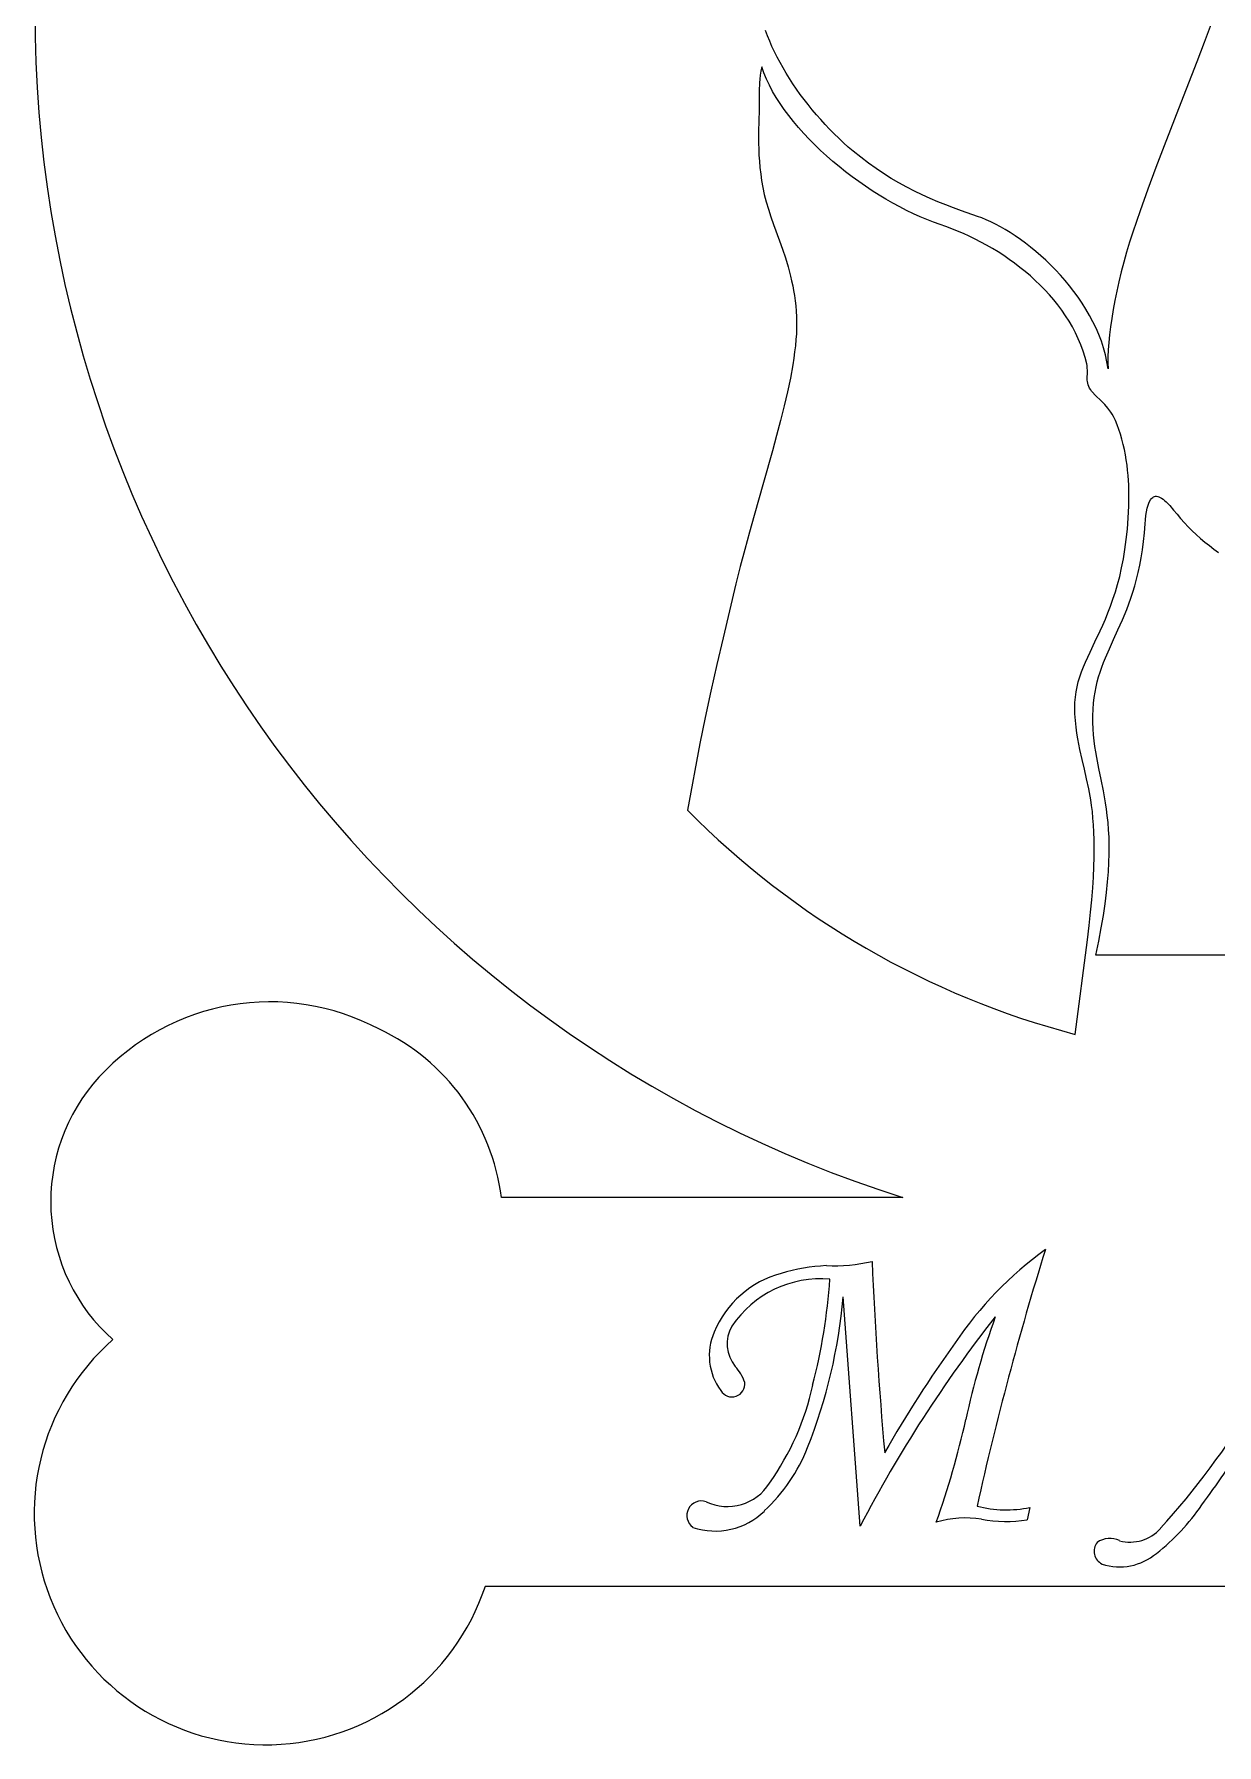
# Model space of a CAD drawing. Header units: inches. Extents: x -5.18 to 3.24, y -0.61 to 4.58.
# Drawn here: x -5.177 to -3.293, y -0.603 to 2.122 of the extents above; entities that cross this region are included whole.
import ezdxf

# ---------------------------------------------------------------- set-up
doc = ezdxf.new("R2010")
doc.units = ezdxf.units.IN
doc.header["$MEASUREMENT"] = 0
doc.layers.add('WHITE', color=7, linetype='Continuous')

msp = doc.modelspace()

# ---------------------------------------------------------------- linework, layer by layer
at = {"color": 7, "linetype": 'Continuous'}
for p, q in [((-4.0213, 2.045), (-4.0218, 2.0323)), ((-4.0208, 2.051), (-4.0213, 2.045)), ((-4.0201, 2.0571), (-4.0208, 2.051)), ((-4.0191, 2.0635), (-4.0201, 2.0571)), ((-4.0178, 2.0706), (-4.0191, 2.0635)), ((-4.0143, 2.0608), (-4.0178, 2.0706)), ((-4.0103, 2.051), (-4.0143, 2.0608)), ((-4.0056, 2.0412), (-4.0103, 2.051)), ((-4.0219, 2.0169), (-4.0221, 2.0012)), ((-4.0218, 2.0323), (-4.0219, 2.0169)), ((-4.0005, 2.0314), (-4.0056, 2.0412)), ((-3.9947, 2.0217), (-4.0005, 2.0314)), ((-3.9885, 2.012), (-3.9947, 2.0217)), ((-4.0221, 2.0012), (-4.0225, 1.9846)), ((-3.9819, 2.0023), (-3.9885, 2.012)), ((-3.9747, 1.9927), (-3.9819, 2.0023)), ((-3.9672, 1.9831), (-3.9747, 1.9927)), ((-4.0225, 1.9846), (-4.0229, 1.9672)), ((-4.0229, 1.9672), (-4.0228, 1.949)), ((-3.9592, 1.9737), (-3.9672, 1.9831)), ((-3.9509, 1.9643), (-3.9592, 1.9737)), ((-3.9422, 1.9551), (-3.9509, 1.9643)), ((-4.0228, 1.949), (-4.0226, 1.9395)), ((-4.0226, 1.9395), (-4.0222, 1.9299)), ((-3.9332, 1.946), (-3.9422, 1.9551)), ((-3.9239, 1.9371), (-3.9332, 1.946)), ((-3.9144, 1.9284), (-3.9239, 1.9371)), ((-4.0222, 1.9299), (-4.0215, 1.92)), ((-4.0215, 1.92), (-4.0206, 1.9099)), ((-4.0206, 1.9099), (-4.0194, 1.8996)), ((-3.9046, 1.9198), (-3.9144, 1.9284)), ((-3.8945, 1.9114), (-3.9046, 1.9198)), ((-3.8843, 1.9032), (-3.8945, 1.9114)), ((-4.0194, 1.8996), (-4.0179, 1.8891)), ((-4.0179, 1.8891), (-4.016, 1.8783)), ((-3.8738, 1.8953), (-3.8843, 1.9032)), ((-3.8632, 1.8876), (-3.8738, 1.8953)), ((-3.8525, 1.8801), (-3.8632, 1.8876)), ((-4.016, 1.8783), (-4.0138, 1.8673)), ((-4.0138, 1.8673), (-4.0108, 1.8555)), ((-4.0108, 1.8555), (-4.0072, 1.8435)), ((-3.8417, 1.8729), (-3.8525, 1.8801)), ((-3.8309, 1.8661), (-3.8417, 1.8729)), ((-3.8199, 1.8595), (-3.8309, 1.8661)), ((-3.809, 1.8532), (-3.8199, 1.8595)), ((-4.0072, 1.8435), (-4.0032, 1.8314)), ((-4.0032, 1.8314), (-3.9988, 1.819)), ((-3.798, 1.8472), (-3.809, 1.8532)), ((-3.7871, 1.8416), (-3.798, 1.8472)), ((-3.7762, 1.8364), (-3.7871, 1.8416)), ((-3.7654, 1.8315), (-3.7762, 1.8364)), ((-3.7546, 1.827), (-3.7654, 1.8315)), ((-3.744, 1.8229), (-3.7546, 1.827)), ((-3.9988, 1.819), (-3.9894, 1.7933)), ((-3.7336, 1.8192), (-3.744, 1.8229)), ((-3.7244, 1.816), (-3.7336, 1.8192)), ((-3.7151, 1.8125), (-3.7244, 1.816)), ((-3.7058, 1.8088), (-3.7151, 1.8125)), ((-3.6965, 1.8048), (-3.7058, 1.8088)), ((-3.6872, 1.8006), (-3.6965, 1.8048)), ((-3.6779, 1.796), (-3.6872, 1.8006)), ((-3.9894, 1.7933), (-3.9847, 1.7799)), ((-3.9847, 1.7799), (-3.9801, 1.7661)), ((-3.6686, 1.7913), (-3.6779, 1.796)), ((-3.6594, 1.7863), (-3.6686, 1.7913)), ((-3.6503, 1.781), (-3.6594, 1.7863)), ((-3.6412, 1.7755), (-3.6503, 1.781)), ((-3.6323, 1.7697), (-3.6412, 1.7755)), ((-3.9801, 1.7661), (-3.9758, 1.7518)), ((-3.9758, 1.7518), (-3.9719, 1.7371)), ((-3.6235, 1.7637), (-3.6323, 1.7697)), ((-3.6148, 1.7575), (-3.6235, 1.7637)), ((-3.6063, 1.751), (-3.6148, 1.7575)), ((-3.598, 1.7443), (-3.6063, 1.751)), ((-3.5898, 1.7374), (-3.598, 1.7443)), ((-3.9719, 1.7371), (-3.9701, 1.7295)), ((-3.9701, 1.7295), (-3.9684, 1.7218)), ((-3.9684, 1.7218), (-3.967, 1.714)), ((-3.5819, 1.7302), (-3.5898, 1.7374)), ((-3.5742, 1.7228), (-3.5819, 1.7302)), ((-3.5667, 1.7152), (-3.5742, 1.7228)), ((-3.967, 1.714), (-3.9657, 1.706)), ((-3.9657, 1.706), (-3.9645, 1.6978)), ((-3.9645, 1.6978), (-3.9636, 1.6895)), ((-3.5595, 1.7074), (-3.5667, 1.7152)), ((-3.5526, 1.6993), (-3.5595, 1.7074)), ((-3.546, 1.6911), (-3.5526, 1.6993)), ((-3.5397, 1.6826), (-3.546, 1.6911)), ((-3.9636, 1.6895), (-3.9629, 1.681)), ((-3.9629, 1.681), (-3.9625, 1.6723)), ((-3.9625, 1.6723), (-3.9622, 1.6635)), ((-3.9622, 1.6635), (-3.9623, 1.6545)), ((-3.5337, 1.6739), (-3.5397, 1.6826)), ((-3.5281, 1.6651), (-3.5337, 1.6739)), ((-3.5228, 1.656), (-3.5281, 1.6651)), ((-3.9633, 1.6359), (-3.9642, 1.6262)), ((-3.9626, 1.6453), (-3.9633, 1.6359)), ((-3.9623, 1.6545), (-3.9626, 1.6453)), ((-3.518, 1.6467), (-3.5228, 1.656)), ((-3.5135, 1.6372), (-3.518, 1.6467)), ((-3.5094, 1.6275), (-3.5135, 1.6372)), ((-3.9653, 1.6163), (-3.9667, 1.6062)), ((-3.9642, 1.6262), (-3.9653, 1.6163)), ((-3.5058, 1.6177), (-3.5094, 1.6275)), ((-3.5027, 1.6076), (-3.5058, 1.6177)), ((-3.9683, 1.5958), (-3.9721, 1.5746)), ((-3.9667, 1.6062), (-3.9683, 1.5958)), ((-3.5, 1.5974), (-3.5027, 1.6076)), ((-3.4994, 1.5944), (-3.5, 1.5974)), ((-3.4991, 1.5916), (-3.4994, 1.5944)), ((-3.4992, 1.5764), (-3.499, 1.5813)), ((-3.4988, 1.5863), (-3.4991, 1.5916)), ((-3.499, 1.5813), (-3.4988, 1.5863)), ((-3.9721, 1.5746), (-3.9767, 1.5527)), ((-3.4992, 1.5715), (-3.4992, 1.5764)), ((-3.4989, 1.5691), (-3.4992, 1.5715)), ((-3.4984, 1.5666), (-3.4989, 1.5691)), ((-3.4977, 1.564), (-3.4984, 1.5666)), ((-3.4967, 1.5614), (-3.4977, 1.564)), ((-3.4954, 1.5587), (-3.4967, 1.5614)), ((-3.4937, 1.5558), (-3.4954, 1.5587)), ((-3.4923, 1.5539), (-3.4937, 1.5558)), ((-3.4907, 1.5519), (-3.4923, 1.5539)), ((-3.9819, 1.5301), (-3.9877, 1.5068)), ((-3.9767, 1.5527), (-3.9819, 1.5301)), ((-3.4866, 1.5476), (-3.4907, 1.5519)), ((-3.4767, 1.5378), (-3.4866, 1.5476)), ((-3.4714, 1.5324), (-3.4767, 1.5378)), ((-3.4662, 1.5265), (-3.4714, 1.5324)), ((-3.4615, 1.5203), (-3.4662, 1.5265)), ((-3.9877, 1.5068), (-3.994, 1.4829)), ((-3.4593, 1.517), (-3.4615, 1.5203)), ((-3.4574, 1.5136), (-3.4593, 1.517)), ((-3.4542, 1.5071), (-3.4574, 1.5136)), ((-3.4513, 1.5001), (-3.4542, 1.5071)), ((-3.4486, 1.4927), (-3.4513, 1.5001)), ((-3.994, 1.4829), (-4.0007, 1.4585)), ((-3.4461, 1.485), (-3.4486, 1.4927)), ((-3.4438, 1.4771), (-3.4461, 1.485)), ((-3.4418, 1.469), (-3.4438, 1.4771)), ((-4.0007, 1.4585), (-4.015, 1.408)), ((-3.44, 1.4608), (-3.4418, 1.469)), ((-3.4384, 1.4525), (-3.44, 1.4608)), ((-3.437, 1.4441), (-3.4384, 1.4525)), ((-3.4358, 1.4358), (-3.437, 1.4441)), ((-3.4349, 1.4276), (-3.4358, 1.4358)), ((-3.4341, 1.4196), (-3.4349, 1.4276)), ((-3.4331, 1.4041), (-3.4341, 1.4196)), ((-4.015, 1.408), (-4.0299, 1.3556)), ((-3.4328, 1.3899), (-3.4331, 1.4041)), ((-3.4331, 1.3703), (-3.4328, 1.3899)), ((-3.4339, 1.3517), (-3.4331, 1.3703)), ((-4.0299, 1.3556), (-4.0374, 1.3289)), ((-3.4352, 1.3341), (-3.4339, 1.3517)), ((-4.0374, 1.3289), (-4.0447, 1.3017)), ((-3.4391, 1.3015), (-3.437, 1.3173)), ((-3.437, 1.3173), (-3.4352, 1.3341)), ((-4.0447, 1.3017), (-4.0519, 1.2743)), ((-3.4444, 1.2722), (-3.4416, 1.2865)), ((-3.4416, 1.2865), (-3.4391, 1.3015)), ((-4.0519, 1.2743), (-4.0588, 1.2466)), ((-3.4509, 1.2459), (-3.4475, 1.2587)), ((-3.4475, 1.2587), (-3.4444, 1.2722)), ((-4.0588, 1.2466), (-4.0793, 1.1607)), ((-3.4582, 1.2222), (-3.4544, 1.2338)), ((-3.4544, 1.2338), (-3.4509, 1.2459)), ((-3.4703, 1.1907), (-3.4662, 1.2007)), ((-3.4662, 1.2007), (-3.4621, 1.2112)), ((-3.4621, 1.2112), (-3.4582, 1.2222)), ((-3.4869, 1.1545), (-3.4786, 1.1719)), ((-3.4786, 1.1719), (-3.4744, 1.1811)), ((-3.4744, 1.1811), (-3.4703, 1.1907)), ((-4.0793, 1.1607), (-4.0893, 1.118)), ((-3.4947, 1.138), (-3.4869, 1.1545)), ((-4.0893, 1.118), (-4.0988, 1.0756)), ((-3.5053, 1.1143), (-3.502, 1.1221)), ((-3.502, 1.1221), (-3.4947, 1.138)), ((-3.5154, 1.0829), (-3.5134, 1.0909)), ((-3.5134, 1.0909), (-3.511, 1.0987)), ((-3.511, 1.0987), (-3.5083, 1.1065)), ((-3.5083, 1.1065), (-3.5053, 1.1143)), ((-4.0988, 1.0756), (-4.1078, 1.0337)), ((-3.5188, 1.0578), (-3.5181, 1.0664)), ((-3.5181, 1.0664), (-3.517, 1.0747)), ((-3.517, 1.0747), (-3.5154, 1.0829)), ((-3.519, 1.0489), (-3.5188, 1.0578)), ((-3.5187, 1.0397), (-3.519, 1.0489)), ((-3.5178, 1.0288), (-3.5187, 1.0397)), ((-4.1078, 1.0337), (-4.1161, 0.9924)), ((-3.5167, 1.0186), (-3.5178, 1.0288)), ((-3.5155, 1.009), (-3.5167, 1.0186)), ((-3.5141, 0.9998), (-3.5155, 1.009)), ((-4.1161, 0.9924), (-4.1361, 0.8862)), ((-3.5126, 0.9911), (-3.5141, 0.9998)), ((-3.5109, 0.9828), (-3.5126, 0.9911)), ((-3.5075, 0.9668), (-3.5109, 0.9828)), ((-3.5038, 0.9514), (-3.5075, 0.9668)), ((-3.5002, 0.936), (-3.5038, 0.9514)), ((-3.4967, 0.92), (-3.5002, 0.936)), ((-3.4936, 0.9028), (-3.4967, 0.92)), ((-3.4922, 0.8936), (-3.4936, 0.9028)), ((-3.491, 0.884), (-3.4922, 0.8936)), ((-3.49, 0.8737), (-3.491, 0.884)), ((-3.4891, 0.8628), (-3.49, 0.8737)), ((-3.4885, 0.8511), (-3.4891, 0.8628)), ((-3.4881, 0.8387), (-3.4885, 0.8511)), ((-3.4879, 0.8254), (-3.4881, 0.8387)), ((-3.4881, 0.8112), (-3.4879, 0.8254)), ((-3.4893, 0.7797), (-3.4885, 0.796)), ((-3.4885, 0.796), (-3.4881, 0.8112)), ((-3.4904, 0.7622), (-3.4893, 0.7797)), ((-3.4938, 0.7236), (-3.4919, 0.7435)), ((-3.4919, 0.7435), (-3.4904, 0.7622)), ((-3.496, 0.7023), (-3.4938, 0.7236)), ((-3.4988, 0.6795), (-3.496, 0.7023)), ((-3.5184, 0.529), (-3.4988, 0.6795)), ((-3.7929, 0.269), (-4.4325, 0.269)), ((-4.4581, -0.35), (-1.9345, -0.35))]:
    msp.add_line(p, q, dxfattribs=at)
for points in [[(-3.6739, 1.8322), (-3.6994, 1.841), (-3.712, 1.8456), (-3.7246, 1.8505), (-3.7371, 1.8555), (-3.7496, 1.8608), (-3.762, 1.8665), (-3.7744, 1.8724), (-3.7868, 1.8788), (-3.7991, 1.8855), (-3.8113, 1.8927), (-3.8235, 1.9003), (-3.8357, 1.9084), (-3.8479, 1.9171), (-3.86, 1.9263), (-3.8721, 1.9361), (-3.8798, 1.9427), (-3.8874, 1.9495), (-3.8949, 1.9566), (-3.9023, 1.9638), (-3.9096, 1.9711), (-3.9167, 1.9787), (-3.9237, 1.9863), (-3.9306, 1.9942), (-3.9373, 2.0021), (-3.9438, 2.0102), (-3.9501, 2.0184), (-3.9563, 2.0266), (-3.9622, 2.035), (-3.968, 2.0434), (-3.9735, 2.0518), (-3.9788, 2.0603), (-3.9838, 2.0688), (-3.9886, 2.0774), (-3.9931, 2.0859), (-3.9974, 2.0944), (-4.0014, 2.1029), (-4.005, 2.1114), (-4.0084, 2.1199), (-4.0115, 2.1282)], [(-3.3018, 2.1389), (-3.3127, 2.1094), (-3.3244, 2.0784), (-3.3499, 2.0131), (-3.3765, 1.9448), (-3.3897, 1.9101), (-3.4026, 1.8754), (-3.415, 1.8409), (-3.4266, 1.8069), (-3.4317, 1.7909), (-3.4365, 1.775), (-3.441, 1.7592), (-3.4451, 1.7436), (-3.4488, 1.7281), (-3.4522, 1.713), (-3.4553, 1.6981), (-3.4579, 1.6837), (-3.4602, 1.6697), (-3.4622, 1.6562), (-3.4637, 1.6433), (-3.4649, 1.631), (-3.4657, 1.6195), (-3.4661, 1.6086), (-3.4661, 1.5986), (-3.4658, 1.5894), (-3.4677, 1.6006), (-3.4701, 1.6116), (-3.4731, 1.6225), (-3.4767, 1.6332), (-3.4807, 1.6438), (-3.4852, 1.6542), (-3.4901, 1.6644), (-3.4955, 1.6744), (-3.5012, 1.6843), (-3.5073, 1.6939), (-3.5137, 1.7033), (-3.5204, 1.7125), (-3.5273, 1.7215), (-3.5345, 1.7301), (-3.542, 1.7386), (-3.5496, 1.7468), (-3.5574, 1.7546), (-3.5653, 1.7622), (-3.5733, 1.7695), (-3.5813, 1.7765), (-3.5895, 1.7832), (-3.5976, 1.7895), (-3.6057, 1.7955), (-3.6138, 1.8011), (-3.6219, 1.8064), (-3.6298, 1.8113), (-3.6376, 1.8158), (-3.6453, 1.8199), (-3.6528, 1.8236), (-3.66, 1.8269), (-3.6671, 1.8298), (-3.6739, 1.8322)], [(-3.4854, 0.6552), (-3.4808, 0.6775), (-3.4768, 0.6985), (-3.4735, 0.7184), (-3.4707, 0.7372), (-3.4685, 0.755), (-3.4667, 0.7718), (-3.4655, 0.7877), (-3.4647, 0.8027), (-3.4642, 0.8168), (-3.4642, 0.8303), (-3.4645, 0.843), (-3.4651, 0.8551), (-3.466, 0.8666), (-3.4672, 0.8775), (-3.4685, 0.888), (-3.47, 0.8981), (-3.4734, 0.9172), (-3.477, 0.9352), (-3.4807, 0.9527), (-3.4841, 0.9701), (-3.4856, 0.9789), (-3.487, 0.9878), (-3.4881, 0.9969), (-3.4891, 1.0062), (-3.4897, 1.0159), (-3.49, 1.0259), (-3.49, 1.0364), (-3.4897, 1.0473), (-3.489, 1.0566), (-3.488, 1.0656), (-3.4867, 1.0742), (-3.4851, 1.0826), (-3.4832, 1.0907), (-3.481, 1.0986), (-3.4786, 1.1063), (-3.476, 1.1139), (-3.4732, 1.1213), (-3.4703, 1.1287), (-3.4639, 1.1434), (-3.4572, 1.1582), (-3.4502, 1.1734), (-3.4431, 1.1892), (-3.4362, 1.206), (-3.4328, 1.2149), (-3.4296, 1.2241), (-3.4264, 1.2336), (-3.4234, 1.2436), (-3.4205, 1.254), (-3.4178, 1.2649), (-3.4154, 1.2763), (-3.4131, 1.2883), (-3.4111, 1.3008), (-3.4094, 1.314), (-3.4079, 1.3278), (-3.4068, 1.3424), (-3.4063, 1.349), (-3.4056, 1.3554), (-3.4047, 1.3615), (-3.4036, 1.3671), (-3.4022, 1.3722), (-3.4005, 1.3767), (-3.3985, 1.3804), (-3.3974, 1.382), (-3.3962, 1.3833), (-3.3949, 1.3844), (-3.3935, 1.3853), (-3.392, 1.3858), (-3.3904, 1.3862), (-3.3887, 1.3862), (-3.3868, 1.386), (-3.3849, 1.3854), (-3.3828, 1.3845), (-3.3807, 1.3833), (-3.3784, 1.3817), (-3.3759, 1.3798), (-3.3733, 1.3775), (-3.3678, 1.3718), (-3.3617, 1.3644), (-3.3561, 1.3575), (-3.3504, 1.3508), (-3.3444, 1.3442), (-3.3383, 1.3377), (-3.3319, 1.3314), (-3.3254, 1.3252), (-3.3186, 1.3192), (-3.3117, 1.3133), (-3.3046, 1.3076), (-3.2974, 1.302), (-3.29, 1.2966)], [(-2.7609, 0.6552), (-3.4854, 0.6552)]]:
    msp.add_lwpolyline(points, dxfattribs=at)
for centre, radius, start, end in [((-3.1937, 2.1585), 1.9822, 107.5966, 252.4034), ((-3.174, 1.8372), 1.3528, 224.6669, 255.2486), ((-4.8011, 0.2117), 0.3691, 61.8367, 137.5796), ((-4.7725, 0.227), 0.3426, 7.0465, 64.8552), ((-4.8568, 0.2626), 0.2937, 137.5796, 228.4756), ((-4.8081, -0.2342), 0.3687, 131.3144, 341.6881)]:
    msp.add_arc(centre, radius, start, end, dxfattribs=at)
at = {"layer": 'WHITE', "color": 7, "linetype": 'Continuous'}
for p, q in [((-3.8609, -0.2545), (-3.8881, 0.1106)), ((-3.5905, -0.2247), (-3.5949, -0.2444))]:
    msp.add_line(p, q, dxfattribs=at)
for centre, radius, start, end in [((-3.9025, 0.4286), 0.2683, 267.379, 283.0584), ((2.5818, 0.4363), 6.4293, 182.39827, 185.11977), ((-3.2218, -0.29), 0.5874, 125.8368, 146.1186), ((1.322, -1.3348), 5.119, 162.7147, 167.4521), ((-3.9462, -0.0059), 0.1592, 104.8381, 157.7329), ((-3.9232, -0.0318), 0.1715, 85.2739, 145.9778), ((-3.8999, -0.1389), 0.2998, 92.8558, 106.8901), ((-4.8415, 0.2042), 0.9347, 345.4857, 356.0007), ((-4.7242, 0.1815), 0.8391, 338.2762, 355.1499), ((-4.0161, 0.036), 0.0567, 150.2871, 219.4566), ((-1.9616, -1.2434), 2.1413, 141.8619, 152.497), ((-2.4074, -0.3637), 1.3151, 160.3304, 167.7543), ((-4.0076, 0.0172), 0.0937, 156.5345, 216.4283), ((-2.1989, -1.0568), 1.8653, 144.0785, 150.4705), ((-4.0652, -0.028), 0.0206, 210.4384, 7.0837), ((-4.1142, -0.0496), 0.0735, 19.1743, 42.3734), ((-4.3488, 0.0589), 0.4217, 324.5279, 347.8287), ((-4.3432, 0.614), 1.2973, 317.7684, 328.7939), ((-5.0552, 0.2193), 1.3961, 340.4275, 347.4241), ((-4.204, -0.0265), 0.2789, 313.0355, 338.4193), ((-4.8032, 0.8833), 1.8516, 323.3995, 327.15), ((-4.0724, -0.1447), 0.0786, 244.3336, 328.4842), ((-4.1138, -0.2376), 0.0232, 71.6961, 233.9907), ((-4.0917, -0.1508), 0.1115, 251.3227, 314.4606), ((-3.6936, -0.398), 0.1566, 80.4317, 107.1647), ((-3.6283, -0.0475), 0.1811, 255.1791, 282.049), ((-3.6291, -0.0316), 0.2155, 259.7246, 279.1332), ((-3.6051, -0.0234), 0.3495, 308.2418, 325.6169), ((-3.4309, -0.2157), 0.0642, 254.8707, 318.7534), ((-3.4652, -0.2944), 0.023, 142.431, 243.0294), ((-3.4632, -0.31), 0.0359, 64.3698, 124.4096), ((-3.4475, -0.2286), 0.0908, 251.9492, 310.2831)]:
    msp.add_arc(centre, radius, start, end, dxfattribs=at)

doc.saveas('drawing.dxf')
